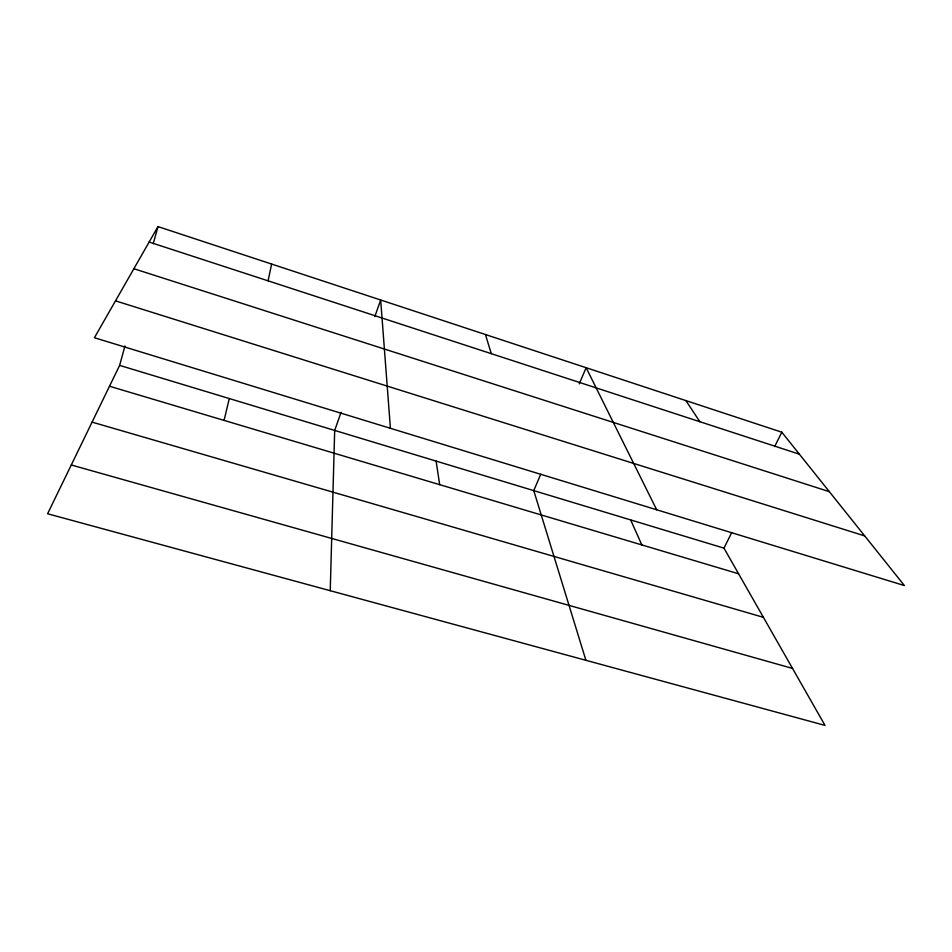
<?xml version="1.0" encoding="UTF-8"?>
<svg xmlns="http://www.w3.org/2000/svg" width="952" height="952" viewBox="0 0 952 952"><rect width="100%" height="100%" fill="white"/><g stroke="black" fill="none" stroke-linecap="round" stroke-linejoin="round"><path stroke-width="1.43" d="M330.237 590.704L334.688 430.423L341.078 412.287M268.095 280.84L271.618 264.049M224.089 420.391L229.277 398.543M119.619 365.389L723.96 548.138L825.015 725.4L47.6 513.759L119.619 365.389L124.998 345.921M153.236 243.748L157.972 226.6L781.818 432.208L904.4 585.563L94.415 337.734L157.972 226.6M374.826 316.588L380.669 299.999L390.415 428.305M540.724 474.286L533.763 490.613L585.908 660.307M579.256 383.834L586.135 367.71L656.678 509.772M723.96 548.138L731.66 532.715M774.642 446.595L781.818 432.208M71.281 464.981L792.528 668.423M92.082 422.117L763.397 617.324M109.504 386.238L738.573 573.77M115.501 300.856L864.713 535.917M133.875 268.726L829.359 491.672M149.155 242.034L799.382 454.187M685.892 400.59L699.839 421.7M630.652 519.911L641.838 544.937M485.425 334.521L491.291 353.668M436.111 461.089L439.693 484.675"/></g></svg>
